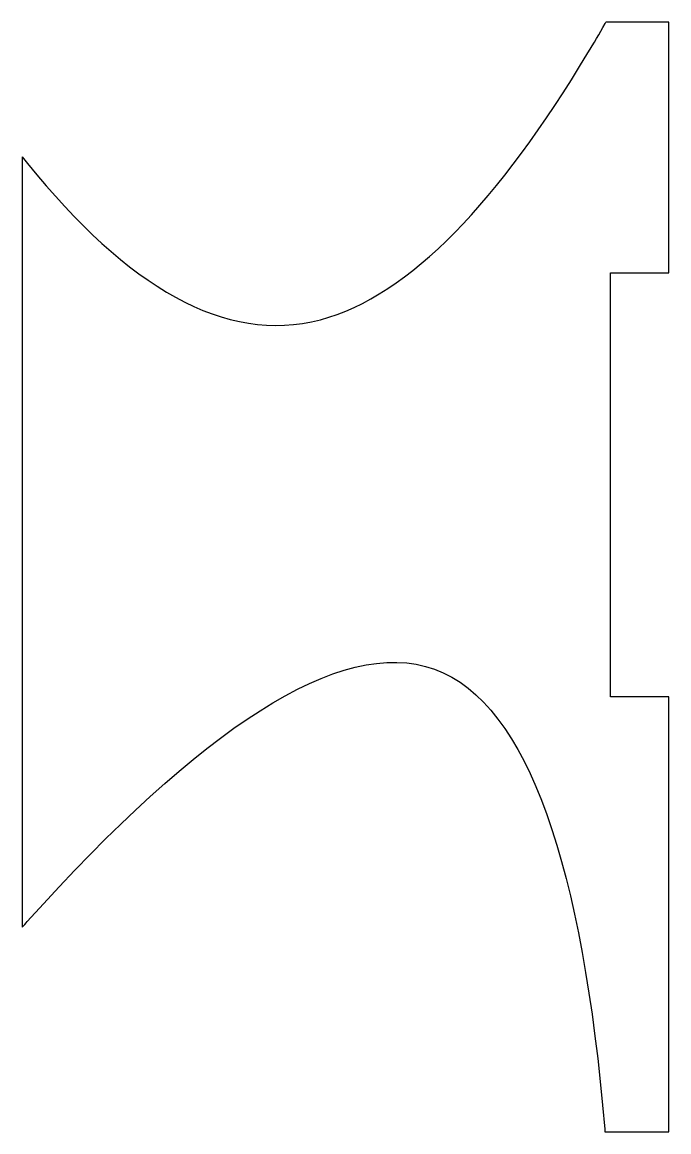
# Model space of a CAD drawing. Header units: millimetres. Extents: x -11.1 to 11.1, y -19.1 to 19.1.
import ezdxf

# ---------------------------------------------------------------- set-up
doc = ezdxf.new("R2010")
doc.units = ezdxf.units.MM
doc.layers.get('0').update_dxf_attribs({"linetype": 'CONTINUOUS'})

msp = doc.modelspace()

# ---------------------------------------------------------------- linework, layer by layer
for p, q in [((11.1, 19.061), (8.942, 19.061)), ((11.1, 10.445), (11.1, 19.061)), ((-11.1, 14.43), (-11.1, -12.031)), ((9.1, -4.117), (9.1, 10.445)), ((9.1, 10.445), (11.1, 10.445)), ((11.1, -4.117), (9.1, -4.117)), ((11.1, -19.061), (11.1, -4.117)), ((8.908, -19.061), (11.1, -19.061))]:
    msp.add_line(p, q)
for points, knots in [([(-11.1, 14.43), (-11.041, 14.357), (-10.982, 14.284), (-10.922, 14.211), (-7.492, 9.974), (-4.139, 7.971), (-0.858, 8.839), (2.222, 9.655), (5.292, 12.961), (8.324, 18.007), (8.521, 18.334), (8.717, 18.669), (8.913, 19.011), (8.923, 19.027), (8.932, 19.044), (8.942, 19.061)], [-0.008607, -0.008607, -0.008607, -0.008607, 0, 0, 0, 0.5, 0.5, 0.5, 0.969588, 0.969588, 0.969588, 1, 1, 1, 1.001487, 1.001487, 1.001487, 1.001487]), ([(-11.1, -12.031), (-11.042, -11.966), (-10.984, -11.901), (-10.926, -11.837), (-5.009, -5.258), (-0.19, -1.988), (3.056, -3.169), (6.302, -4.35), (8.147, -10.031), (8.9, -18.969), (8.903, -19), (8.905, -19.03), (8.908, -19.061)], [-0.004905, -0.004905, -0.004905, -0.004905, 0, 0, 0, 0.5, 0.5, 0.5, 1, 1, 1, 1.001706, 1.001706, 1.001706, 1.001706])]:
    msp.add_open_spline(points, degree=3, knots=knots)

doc.saveas('drawing.dxf')
